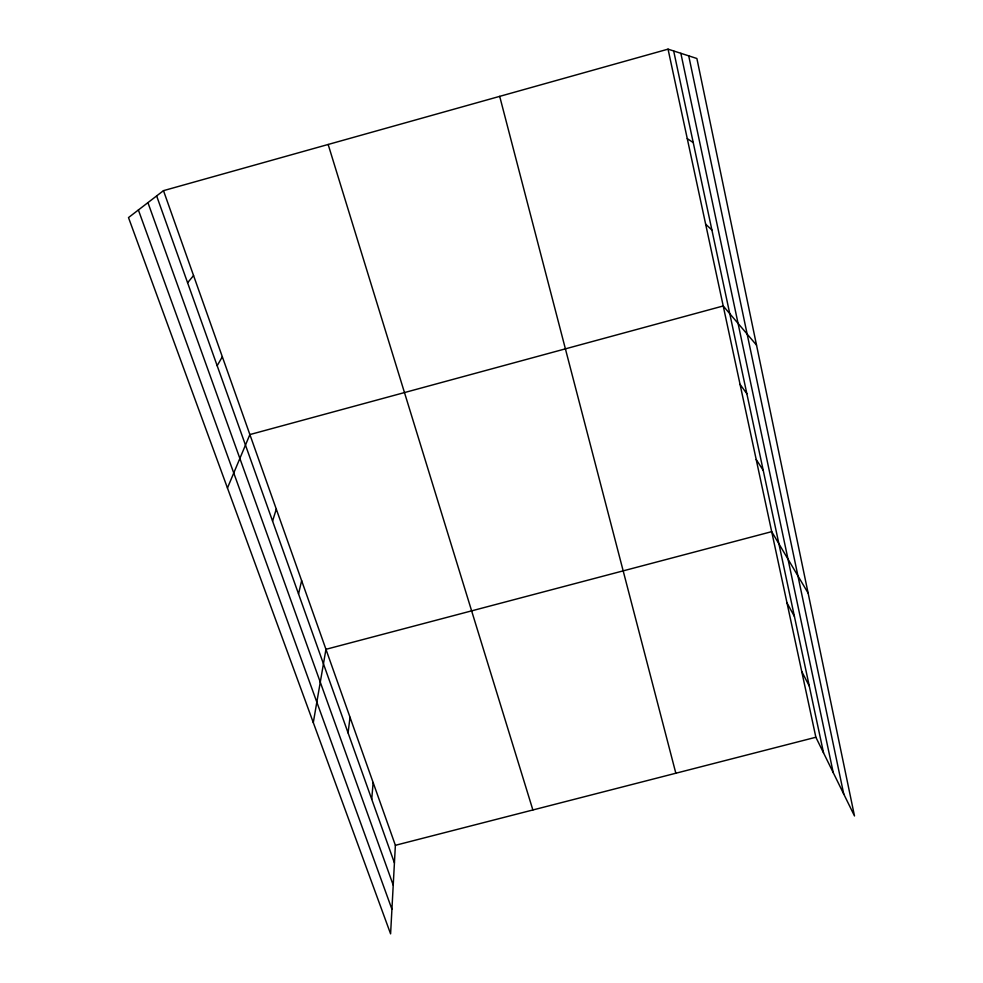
<?xml version="1.0" encoding="UTF-8"?>
<svg xmlns="http://www.w3.org/2000/svg" width="983" height="983" viewBox="0 0 983 983"><rect width="100%" height="100%" fill="white"/><g stroke="black" fill="none" stroke-linecap="round" stroke-linejoin="round"><path stroke-width="1.47" d="M163.485 190.653L395.375 845.306L390.595 933.85L128.503 217.587L163.485 190.653L668.047 49.15L696.886 58.501L854.497 815.964L815.865 737.25L668.047 49.15M371.721 799.228L373.147 782.554M348.08 732.913L350.022 717.271M313.294 722.591L325.951 649.321L771.704 531.656L808.124 593.105M298.537 593.941L301.634 580.646M272.561 521.088L276.297 509.12M227.454 488.01L249.879 434.572L723.218 305.971L756.517 345.107M217.169 365.713L222.33 356.78M187.593 282.748L193.553 275.559M395.375 845.306L815.865 737.25M687.264 138.603L693.236 142.572M705.634 224.136L711.913 230.047M740.064 384.378L746.847 393.691M756.21 459.54L763.213 470.329M787.027 602.984L794.411 616.402M801.735 671.45L809.279 686.036M138.382 209.981L391.922 909.226M147.929 202.633L393.225 885.13M156.641 195.924L394.429 862.914M328.162 144.476L532.872 809.967M499.696 96.359L675.837 773.228M673.674 50.981L823.545 752.892M680.85 53.303L833.228 772.626M688.727 55.859L843.746 794.043"/></g></svg>
